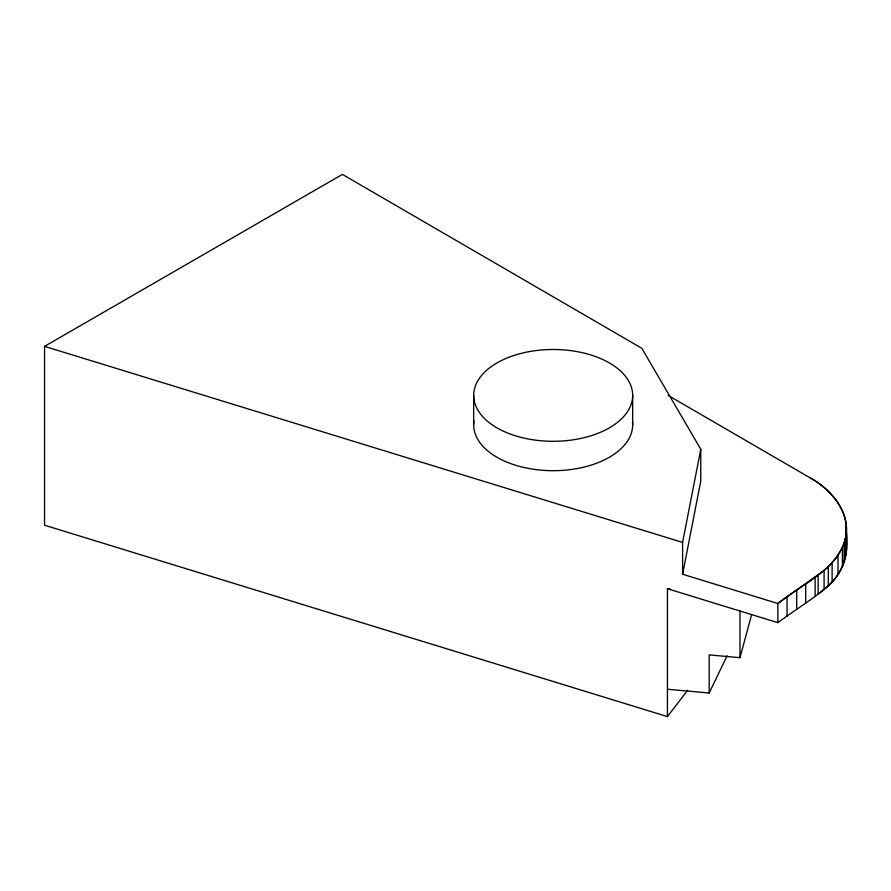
<?xml version="1.0" encoding="UTF-8"?>
<svg xmlns="http://www.w3.org/2000/svg" width="891" height="891" viewBox="0 0 891 891"><rect width="100%" height="100%" fill="white"/><g stroke="black" fill="none" stroke-linecap="round" stroke-linejoin="round"><path stroke-width="1.34" d="M687.663 690.302L667.437 716.598L44.55 525.211L44.55 346.365L342.411 174.402L641.832 348.303L700.772 449.242L682.606 542.419L682.606 574.238L777.865 603.508C800.753 584.685 832.762 572.635 844.122 543.076C853.6 515.978 832.651 490.005 809.852 477.699L668.228 395.448M667.437 716.598L667.437 588.728L777.865 622.664C794.549 610.224 812.547 599.443 828.307 585.821C844.022 572.3 849.145 551.095 846.45 531.114M845.269 539.1C851.707 512.949 831.325 489.515 809.852 477.699M845.269 558.245L846.361 551.562L846.105 543.154M682.606 574.238L700.772 481.051L700.772 449.242M667.437 689.244L709.191 693.009L709.191 654.896L739.976 657.681L751.536 614.968M825.166 569.472C834.243 561.631 841.884 551.652 845.024 539.924M845.024 559.08C841.884 570.797 834.243 580.787 825.166 588.628M709.191 693.009L727.112 655.754M824.353 589.352L818.15 594.141L818.15 574.985M824.42 570.14L777.865 603.508L777.865 622.664M667.437 588.728L670.166 588.973M44.55 346.365L682.606 542.419M846.45 550.27L846.06 522.883M845.37 538.721L845.37 557.877M844.122 543.076L844.122 562.221M842.418 547.364L842.418 566.52M837.997 555.282L837.997 574.428M832.116 562.767L832.116 581.912M828.307 566.665L828.307 585.821M824.086 570.429L824.086 589.575M815.142 577.112L815.142 596.268M805.709 583.794L805.709 602.951M796.688 590.187L796.688 609.333M787.043 597.015L787.043 616.16M739.976 610.524L739.976 657.681M632.677 395.392A79.511 45.909 0 0 1 513.416 435.142A79.511 45.909 0 0 1 513.416 355.643A79.511 45.909 0 0 1 632.677 395.392L632.677 424.784M473.656 395.392L473.656 424.784M632.543 422.134A79.511 45.909 0 0 1 552.008 470.682A79.511 45.909 0 0 1 473.956 420.797"/></g></svg>
